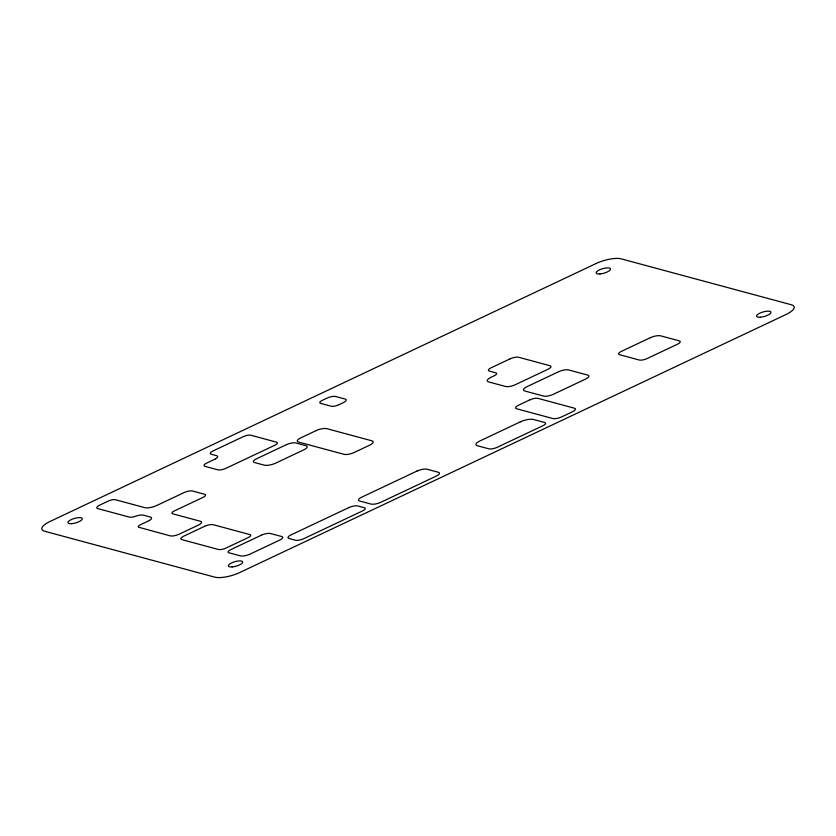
<?xml version="1.0" encoding="UTF-8"?>
<svg xmlns="http://www.w3.org/2000/svg" width="836" height="836" viewBox="0 0 836 836"><rect width="100%" height="100%" fill="white"/><g stroke="black" fill="none" stroke-linecap="round" stroke-linejoin="round"><path stroke-width="1.25" d="M339.061 404.634L336.333 405.721A5.549 1.745 -16 0 1 331.202 406.223L320.752 403.412A5.894 1.85 -16 0 1 322.403 400.298L327.127 398.072A6.416 2.017 -16 0 1 335.675 396.504L345.216 399.075A6.866 2.153 -16 0 1 343.209 402.68L339.061 404.634M215.531 458.859L206.795 463.019A6.343 1.996 -16 0 0 204.945 466.352L217.893 469.842A5.915 1.86 -16 0 0 225.772 468.4L274.845 445.222A5.821 1.829 -16 0 0 276.549 442.171L250.8 435.222A5.476 1.724 -16 0 0 243.495 436.559L212.783 451.064A6.186 1.944 -16 0 0 211.174 454.209L216.618 455.683A7.002 2.195 -16 0 1 215.531 458.859M149.362 520.494L140.615 524.674A5.35 1.682 -16 0 0 138.442 527.182L170.231 535.855A6.583 2.069 -16 0 0 178.998 534.256L198.383 525.102A7.242 2.278 -16 0 0 200.494 521.298L172.78 513.827A5.528 1.735 -16 0 1 174.39 510.921L202.918 497.451A6.051 1.902 -16 0 0 204.684 494.285L192.562 491.014A6.28 1.975 -16 0 0 184.181 492.54L156.656 505.54A8.809 2.769 -16 0 1 144.941 507.692L115.692 499.803A5.34 1.672 -16 0 0 108.346 501.025L99.766 505.08A6.719 2.111 -16 0 0 97.561 508.528L129.267 517.087A6.051 1.902 -16 0 0 133.802 516.826L136.477 515.979A7.346 2.309 -16 0 1 144.45 515.446L150.449 517.066A7.691 2.414 -16 0 1 149.362 520.494M596.361 263.413L50.076 521.445A18.674 5.862 -16 0 0 44.632 531.236L214.747 577.133A18.674 5.862 -16 0 0 239.639 572.587L785.924 314.555A18.674 5.862 -16 0 0 791.368 304.764L621.252 258.867A18.674 5.862 -16 0 0 596.361 263.413M286.518 444.627L256.412 458.839A6.97 2.195 -16 0 0 254.374 462.496L264.333 465.182A8.569 2.686 -16 0 0 275.755 463.102L303.792 449.852A7.848 2.466 -16 0 0 306.091 445.745L295.714 442.944A6.897 2.163 -16 0 0 286.518 444.627M316.154 430.603L300.709 437.897A7.879 2.477 -16 0 0 298.41 442.025L344.118 454.356A7.461 2.341 -16 0 0 354.067 452.537L369.47 445.264A8.454 2.654 -16 0 0 371.936 440.823L326.824 428.659A7.994 2.508 -16 0 0 316.154 430.603M510.106 358.832L491.181 367.777A6.301 1.975 -16 0 0 489.342 371.079L495.832 372.835A5.674 1.776 -16 0 1 494.17 375.803L490.993 377.308A8.684 2.727 -16 0 0 488.464 381.864L505.623 386.493A7.221 2.268 -16 0 0 515.258 384.727L547.998 369.261A6.772 2.121 -16 0 0 549.973 365.719L518.675 357.275A6.427 2.017 -16 0 0 510.106 358.832M204.674 526.293L183.753 536.169A6.563 2.059 -16 0 0 181.84 539.617L218.395 549.471A5.653 1.776 -16 0 0 225.929 548.102L248.24 537.558A5.664 1.776 -16 0 0 249.891 534.591L213.295 524.715A6.469 2.027 -16 0 0 204.674 526.293M558.709 371.686L527.202 386.556A8.444 2.654 -16 0 0 524.736 390.987L543.682 396.097A7.158 2.247 -16 0 0 553.223 394.352L585.722 379.001A7.367 2.309 -16 0 0 587.875 375.145L568.449 369.899A7.315 2.299 -16 0 0 558.709 371.686M650.366 337.692L621.305 351.423A6.218 1.954 -16 0 0 619.497 354.683L639.247 360.013A5.852 1.839 -16 0 0 647.043 358.592L677.379 344.254A6.489 2.038 -16 0 0 679.281 340.858L660.628 335.821A7.691 2.414 -16 0 0 650.366 337.692M529.857 399.859L518.602 405.178A6.824 2.142 -16 0 0 516.606 408.752L552.857 418.533A6.479 2.038 -16 0 0 561.499 416.955L572.399 411.803A6.887 2.163 -16 0 0 574.405 408.198L537.997 398.375A6.103 1.923 -16 0 0 529.857 399.859M261.323 535.207L230.663 549.691A5.894 1.85 -16 0 0 228.939 552.774L240.392 555.867A7.273 2.278 -16 0 0 250.079 554.09L279.799 540.056A6.688 2.1 -16 0 0 281.753 536.545L270.54 533.525A6.907 2.174 -16 0 0 261.323 535.207M520.368 421.846L479.989 440.927A9.154 2.874 -16 0 0 477.314 445.724L488.82 448.827A6.354 1.996 -16 0 0 497.284 447.281L542.867 425.754A6.197 1.944 -16 0 0 544.685 422.493L533.431 419.463A9.802 3.072 -16 0 0 520.368 421.846M416.986 471.065L361.56 497.242A7.106 2.236 -16 0 0 359.48 500.973L371.006 504.077A7.378 2.32 -16 0 0 380.84 502.279L436.319 476.081A7.21 2.268 -16 0 0 438.43 472.298L427.039 469.226A7.545 2.372 -16 0 0 416.986 471.065M348.842 507.588L291.001 534.904A6.855 2.153 -16 0 0 288.932 538.478L295.369 540.223A6.291 1.975 -16 0 0 303.761 538.687L362.636 510.88A6.009 1.881 -16 0 0 364.391 507.734L357.798 505.958A6.719 2.111 -16 0 0 348.842 507.588M760.332 317.22A7.472 2.341 -16 0 0 770.959 312.288A7.472 2.341 -16 0 0 759.966 313.103A7.472 2.341 -16 0 0 760.332 317.22M232.22 566.933A7.472 2.341 -16 0 0 242.733 561.97A7.472 2.341 -16 0 0 231.645 562.879A7.472 2.341 -16 0 0 232.22 566.933M71.635 523.681A7.472 2.341 -16 0 0 82.346 518.769A7.472 2.341 -16 0 0 71.426 519.522A7.472 2.341 -16 0 0 71.635 523.681M599.914 273.957A7.472 2.341 -16 0 0 610.562 269.025A7.472 2.341 -16 0 0 599.579 269.829A7.472 2.341 -16 0 0 599.914 273.957"/></g></svg>
